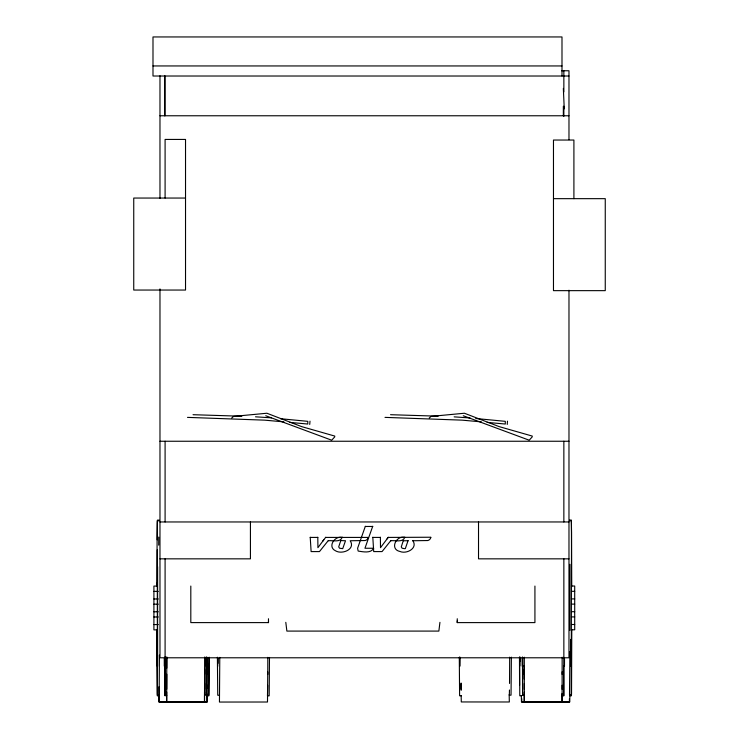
<?xml version="1.0" encoding="UTF-8"?>
<svg xmlns="http://www.w3.org/2000/svg" width="739" height="739" viewBox="0 0 739 739"><rect width="100%" height="100%" fill="white"/><g stroke="black" fill="none" stroke-linecap="round" stroke-linejoin="round"><path stroke-width="1.11" d="M157.001 629.757L157.241 693.505L157.342 695.842L159.051 695.842M156.927 585.399L157.158 523.766L157.259 520.81L158.968 520.801M522.612 657.211L522.565 695.131L524.265 695.131L524.293 692.175M524.321 674.448L524.311 657.211M524.311 689.376L524.311 669.626M562.139 674.421L562.139 657.239M562.13 689.348L562.13 671.797M563.839 657.331L563.783 695.75L562.083 695.75L562.102 693.404M569.935 630.469L569.954 564.3M157.028 586.544L157.037 583.163M159.439 655.087L159.107 702.05L207.142 702.013L207.391 671.89M165.093 657.202L164.991 695.658L166.7 695.658L166.718 692.009M165.056 656.814L165.019 665.839M166.783 668.139L166.802 657.202M166.811 657.045L166.691 701.819L204.509 701.856L204.564 683.326M166.746 689.191L166.783 674.236M204.592 674.273L204.611 657.026M204.564 689.228L204.592 669.451M206.32 657.036L206.218 695.039L204.509 695.039L204.537 692.055M207.419 674.513L207.474 657.341M209.137 657.433L208.832 695.842L207.123 695.842L207.197 694.281M219.779 657.377L219.455 702.05L267.49 702.013L267.74 671.89M267.767 674.513L267.814 657.341M269.486 657.433L269.181 695.842L267.472 695.842L267.666 685.33M522.565 658.384L522.547 666.172L522.51 658.347M524.302 683.473L524.274 701.948L524.228 694.54M562.12 685.238L562.093 701.911L562.046 694.512M209.128 657.23L208.777 695.242M534.925 586.055L534.925 622.607L457.247 622.607L457.256 620.797M509.688 657.156L509.541 683.455M511.388 657.165L511.037 695.168L509.328 695.168L509.467 690.004M569.88 651.512L569.501 695.168L571.21 695.168L571.533 532.394L571.321 520.053L569.621 520.053M157.204 539.839L157.453 520.117L159.162 520.127M157.518 654.837L157.37 666.033M158.709 545.16L158.756 537.077M207.28 688.397L207.317 685.33M217.848 658.495L217.719 666.282M459.76 656.934L459.63 665.968M519.933 656.934L519.803 665.968M569.898 694.586L569.751 701.948L521.716 701.985L521.817 698.789M157.37 666.282L157.287 549.761M309.992 421.147L309.733 424.426M507.49 421.147L507.24 424.426M408.085 540.569L405.314 548.652L404.621 548.671L402.118 548.218L401.286 546.878L403.309 540.569M340.725 540.754L338.702 546.878L339.534 548.218L342.72 548.652L345.501 540.754L340.725 540.569M365.343 526.279L357.602 548.255L358.138 551.063C363.025 551.802 370.895 553.613 373.703 548.255L364.946 548.255L372.724 526.279M322.481 541.502L323.784 539.793M325.742 537.235L317.918 547.673L317.798 537.235M387.024 538.943L388.326 537.235L380.511 547.673L380.382 537.235M328.292 540.569L319.46 551.59L311.119 551.59L310.223 537.235M390.876 540.569L382.054 551.59L373.703 551.59L372.807 537.235M231.741 417.997L233.598 416.39L266.908 413.24L301.558 426.588L334.758 436.075L334.684 436.952L331.682 440.204L265.754 415.752M429.239 417.997L431.096 416.39L464.415 413.24L499.065 426.588L532.265 436.075L532.182 436.952L529.189 440.204L463.261 415.752M342.351 537.419C334.693 535.442 327.109 546.915 335.598 550.841C342.12 554.832 355.865 549.225 350.175 540.754L365.112 540.542A4.055 4.046 0 0 0 368.244 537.419L325.742 537.419M404.935 537.419C396.067 535.064 389.462 549.326 399.938 551.46C406.579 554.389 418.191 548.19 412.759 540.569M152.991 65.947L561.991 65.947M561.557 70.759L568.975 70.759L568.975 139.662M563.349 76.015L152.991 76.015L152.991 36.95L561.991 36.95L561.991 76.015M563.857 76.015L568.975 76.015M159.975 115.764L568.975 115.764M185.526 198.052L133.741 198.052L133.741 290.048L185.526 290.048L185.526 139.431L165.093 139.431L165.093 198.052M553.474 198.662L605.259 198.662L605.259 290.649L553.474 290.649L553.474 140.04L573.907 140.04L573.907 198.662M159.975 441.248L568.975 441.248M159.975 521.965L568.975 521.956M365.343 526.464L372.724 526.464M310.223 537.419L317.798 537.419M372.807 537.419L380.382 537.419M388.326 537.419L430.828 537.235M328.292 540.754C332.605 540.107 340.254 542.869 342.268 537.235M390.876 540.754C395.199 540.107 402.847 542.869 404.852 537.235M403.309 540.754L408.085 540.754M412.759 540.754L427.696 540.542A4.055 4.046 0 0 0 430.828 537.419M159.975 558.841L250.429 558.841L250.429 521.965M568.975 558.841L478.521 558.841L478.521 521.956M571.423 586.018L574.702 586.018L574.702 629.794L571.423 629.794M157.185 586.082L153.906 586.082L153.906 629.868L157.185 629.868M153.906 591.385L158.285 591.385M571.423 591.32L574.702 591.32M571.423 598.904L574.702 598.904M153.906 598.978L158.285 598.978M153.906 604.179L158.285 604.179M571.423 604.114L574.702 604.114M571.423 611.698L574.702 611.698M153.906 611.772L158.285 611.772M571.423 616.908L574.702 616.908M153.906 616.982L158.285 616.982M268.479 618.746L268.488 622.607L190.81 622.607L190.81 586.055M571.423 624.501L574.702 624.501M153.906 624.566L158.285 624.566M524.533 666.218L522.251 666.218L522.251 658.394M219.446 695.233L217.746 695.242L217.395 657.23M569.732 695.778L571.432 695.778L571.533 693.431L571.783 629.693M569.64 520.736L571.339 520.736L571.441 523.692L571.746 586.48M461.302 695.778L459.603 695.778L459.298 657.359M521.475 695.778L519.776 695.778L519.646 657.165M390.543 414.699L438.172 416.186M193.036 414.699L241.81 416.242M385.001 417.378L462.134 420.149L481.44 421.886M187.494 417.378L264.636 420.149L283.942 421.886M454.152 416.861L470.087 417.96M255.5 416.814L271.444 417.849M487.121 422.394L505.291 424.029L505.291 421.341L475.768 418.505M289.614 422.394L307.784 424.029L307.784 421.341L280.534 418.717M563.349 88.403L564.245 108.836M571.229 666.208L571.025 639.309L570.988 666.282M569.39 698.789L569.501 701.985L521.466 701.948L521.328 695.63M208.758 664.287L208.804 666.033M509.18 694.623L509.328 701.985L461.293 701.948L461.154 695.63M461.173 690.374L461.099 683.021M206.929 695.732L207.068 702.05L159.033 702.013L158.894 695.695M158.931 686.799L159.097 695.233L157.398 695.242L156.964 630.543M522.565 695.131L522.464 657.128M164.991 695.658L164.945 665.026M563.783 695.75L563.7 666.042M206.218 695.039L206.172 657.119M204.509 701.856L204.472 695.538M166.691 701.819L166.663 695.51M519.582 685.265L519.471 657.359M461.053 683.63L461.09 689.376M268.479 620.797L268.488 622.607M524.182 669.543L524.2 679.15M524.182 666.162L524.182 674.365M568.975 290.215L568.975 657.784L159.975 657.784L159.975 288.912M564.504 658.394L564.504 666.218M563.857 70.759L563.857 91.895M563.857 106.287L563.857 116.291M563.857 441.248L563.857 521.965M563.857 558.841L563.857 657.784M563.349 106.287L563.349 115.764M520.044 658.458L520.044 661.377M459.87 658.458L459.87 666.282M457.256 618.746L457.247 622.607M439.936 622.34L438.864 631.088L286.871 631.088L285.799 622.34M217.959 658.532L217.959 663.391M206.532 658.301L206.532 666.125M165.093 76.015L165.093 115.764M165.093 441.248L165.093 521.965M165.093 558.841L165.093 656.657M164.575 76.015L164.575 115.764M164.28 658.301L164.28 666.125M159.975 75.775L159.975 198.495M157.61 566.702L157.61 666.347M206.273 658.255L206.236 666.079L206.209 658.292"/></g></svg>
